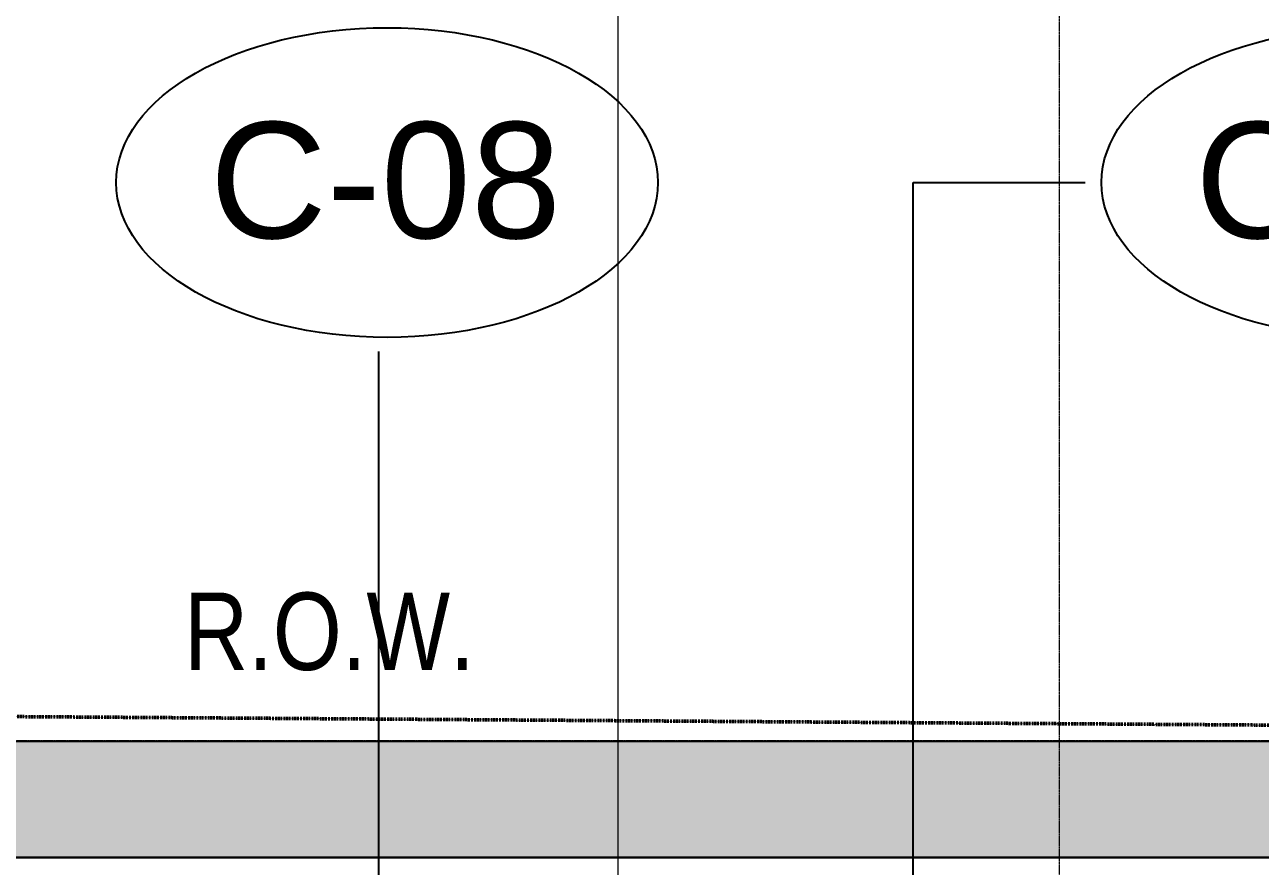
# Model space of a CAD drawing. Header units: millimetres. Extents: x 813027 to 1148939, y -931049 to -10.
# Drawn here: x 946772 to 962740, y -105225 to -94354 of the extents above; entities that cross this region are included whole.
import ezdxf

# ---------------------------------------------------------------- set-up
doc = ezdxf.new("R2010")
doc.units = ezdxf.units.MM
for name, pattern in [('DPA_Boundary 100', [7.5, 0, -1.5, 3, -1.5, 0, -1.5]), ('DPA_Grid _ Level 500', [5.5, 2.75, -0.75, 1.25, -0.75]), ('DPA_Hidden 100', [6, 4, -2])]:
    doc.linetypes.add(name, pattern=pattern)
for name, color, linetype, lineweight in [('A-ANNO-NOTE', 3, 'Continuous', 25), ('A-DETL', 1, 'Continuous', 25), ('A-DETL-HDLN', 2, 'DPA_Hidden 100', 9), ('A-WALL-PATT', 1, 'Continuous', 25), ('G-ANNO-TEXT', 3, 'Continuous', 9), ('I-WALL', 5, 'Continuous', 25), ('S-GRID', 251, 'Continuous', 9), ('WALL-A', 3, 'Continuous', 25)]:
    doc.layers.add(name, color=color, linetype=linetype, lineweight=lineweight)
doc.styles.add('Arial Narrow_1', font='ARIALN.TTF', dxfattribs={"height": 1000})
doc.styles.add('Arial_1', font='arial.ttf', dxfattribs={"height": 1500})
pattern_1 = [(50, (-6.3, 1.8), (4554.602, -398.476), [476.25, -5238.75]), (355, (-6.3, 2), (-881.071, 4776.42), [381, -4191]), (100.451, (373, -31.4), (3673.565, 4377.916), [404.75, -4452.252]), (46.184, (-6.3, 1272), (6776.98, -1051.07), [714.375, -7858.125]), (96.636, (558.4, 1184), (5935.065, 6185.69), [607.126, -6678.38]), (351.184, (-6, 1272), (5935.12, 6185.636), [571.5, -6286.5]), (21, (628.7, 954.3), (3790.36, -2556.63), [476.25, -5238.75]), (326, (628.7, 954.3), (1545.052, 4604.703), [381, -4191]), (71.451, (944.5, 741.2), (5335.428, 2048.032), [404.75, -4452.252]), (37.5, (-6.3, 1.8), (77.215, 2113.876), [16.764, -4123.436, 16.764, -4237.736, -4206.875]), (37.5, (-6.3, 1.8), (77.215, 2113.876), [-8394.7, 16.764, -4190.111]), (7.5, (-6.3, 1.8), (1670.4916, 2504.5144), [16.764, -2408.936, 16.764, -4028.186, -1603.375]), (7.5, (-6.3, 1.8), (1670.4916, 2504.5144), [-6470.65, 16.764, -1586.611]), (327.5, (-1422.4, 1.8), (3389.7725, -143.2234), [16.764, -1570.736, 16.764, -4936.236, -6572.25]), (327.5, (-1422.4, 1.8), (3389.7725, -143.2234), [-6540.5, 16.764, -6555.486]), (317.5, (-2057.4, 1.8), (3703.232, 635.667), [16.764, -2046.986, 16.764, -3272.536, -4667.25]), (317.5, (-2057.4, 1.8), (3703.232, 635.667), [-5353.05, 16.764, -4650.486])]

# ---------------------------------------------------------------- blocks, each defined once
blk = doc.blocks.new('DPA-AR_Ceiling Tags - Ceiling Tags-15141860-4160 - LOWER PLATFORM LEVEL - REFLECTED CEILING GENERAL PLAN')
at = {"layer": 'A-ANNO-NOTE'}
blk.add_ellipse((0, 0), major_axis=(-7, 0), ratio=0.571429, dxfattribs=at)

msp = doc.modelspace()

# ---------------------------------------------------------------- hatches: boundary and pattern name
at = {"layer": 'A-WALL-PATT', "lineweight": 9}
h = msp.add_hatch(dxfattribs=at)
h.set_pattern_fill('FP_1', color=256, style=0, pattern_type=2)
h.set_pattern_definition(pattern_1)
h.paths.add_polyline_path([(878999.3, -105110), (982680.2, -105110), (982708.3, -103610), (878767.7, -103610)])
h = msp.add_hatch(dxfattribs=at)
h.set_pattern_fill('FP_1', color=256, style=0, pattern_type=2)
h.set_pattern_definition(pattern_1)
h.paths.add_polyline_path([(878999.3, -105110), (982680.2, -105110), (982708.3, -103610), (878767.7, -103610)])

# ---------------------------------------------------------------- linework, layer by layer
at = {"layer": 'A-ANNO-NOTE'}
for p, q in [((958252.8, -96392.6), (960475.1, -96392.6)), ((958252.8, -108159.3), (958252.8, -96392.6)), ((951349.7, -108189.1), (951349.7, -98575.5))]:
    msp.add_line(p, q, dxfattribs=at)
at = {"layer": 'A-DETL', "linetype": 'DPA_Boundary 100', "lineweight": 50}
msp.add_line((963874.5, -103408.2), (886985.3, -102887.1), dxfattribs=at)
at = {"layer": 'A-DETL', "linetype": 'DPA_Hidden 100'}
msp.add_line((982708.3, -103610), (880285.5, -103610), dxfattribs=at)
at = {"layer": 'A-DETL-HDLN'}
msp.add_line((960140, -72885.6), (960140, -107790), dxfattribs=at)
at = {"layer": 'I-WALL'}
msp.add_line((878999.3, -105110), (982680.2, -105110), dxfattribs=at)
at = {"layer": 'S-GRID', "linetype": 'DPA_Grid _ Level 500'}
msp.add_line((954440, -191381.7), (954440, -15135.4), dxfattribs=at)
at = {"layer": 'WALL-A'}
for p, q in [((880285.5, -103610), (982708.3, -103610)), ((982680.2, -105110), (878999.3, -105110))]:
    msp.add_line(p, q, dxfattribs=at)

# ---------------------------------------------------------------- block references
at = {"layer": 'A-ANNO-NOTE', "xscale": 500, "yscale": 500, "zscale": 500}
for p in [(951455.2, -96392.6), (964188.3, -96392.6)]:
    msp.add_blockref('DPA-AR_Ceiling Tags - Ceiling Tags-15141860-4160 - LOWER PLATFORM LEVEL - REFLECTED CEILING GENERAL PLAN', p, dxfattribs=at)

# ---------------------------------------------------------------- texts
at = {"layer": 'A-ANNO-NOTE', "lineweight": 9, "char_height": 1500, "width": 5571.728, "attachment_point": 1, "style": 'Arial_1'}
for s, insert in [('C-08', (949163.1, -95611.6)), ('C-07', (961896.2, -95611.6))]:
    msp.add_mtext(s, dxfattribs=dict(at, insert=insert))
at = {"layer": 'G-ANNO-TEXT', "color": 7, "insert": (948833.2, -101689.4), "char_height": 1000, "width": 4609.703, "attachment_point": 1, "style": 'Arial Narrow_1'}
msp.add_mtext('R.O.W.', dxfattribs=at)

doc.saveas('drawing.dxf')
